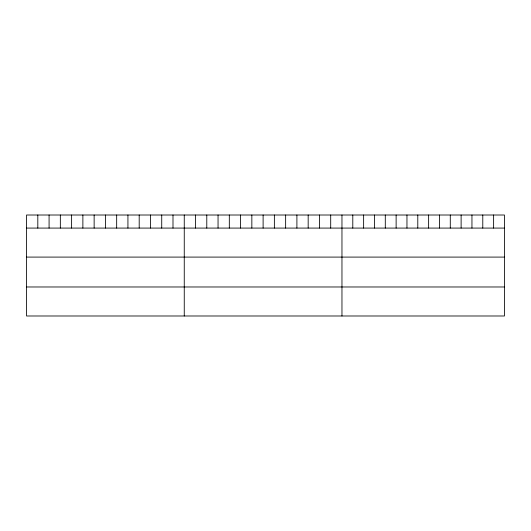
<?xml version="1.0" encoding="UTF-8"?>
<svg xmlns="http://www.w3.org/2000/svg" width="531" height="531" viewBox="0 0 531 531"><rect width="100%" height="100%" fill="white"/><g stroke="black" fill="none" stroke-linecap="round" stroke-linejoin="round"><path stroke-width="0.8" d="M504.45 228.078L504.45 315.991L26.55 315.991L26.55 215.009L504.45 215.009L504.45 228.078L26.55 228.078M26.55 257.09L504.45 257.09M26.55 286.979L504.45 286.979M493.618 215.009L493.618 228.078M482.785 215.009L482.785 228.078M471.953 215.009L471.953 228.078M461.12 215.009L461.12 228.078M450.288 215.009L450.288 228.078M439.456 215.009L439.456 228.078M428.623 215.009L428.623 228.078M417.791 215.009L417.791 228.078M406.958 215.009L406.958 228.078M396.126 215.009L396.126 228.078M385.294 215.009L385.294 228.078M374.461 215.009L374.461 228.078M363.629 215.009L363.629 228.078M352.796 215.009L352.796 228.078M341.964 215.009L341.964 315.991M330.7 215.009L330.7 228.078M319.436 215.009L319.436 228.078M308.172 215.009L308.172 228.078M296.902 215.009L296.902 228.078M285.638 215.009L285.638 228.078M274.374 215.009L274.374 228.078M263.11 215.009L263.11 228.078M251.847 215.009L251.847 228.078M240.583 215.009L240.583 228.078M229.319 215.009L229.319 228.078M218.049 215.009L218.049 228.078M206.785 215.009L206.785 228.078M195.521 215.009L195.521 228.078M184.257 215.009L184.257 315.991M172.993 215.009L172.993 228.078M161.729 215.009L161.729 228.078M150.465 215.009L150.465 228.078M139.195 215.009L139.195 228.078M127.931 215.009L127.931 228.078M116.667 215.009L116.667 228.078M105.403 215.009L105.403 228.078M94.14 215.009L94.14 228.078M82.876 215.009L82.876 228.078M71.612 215.009L71.612 228.078M60.342 215.009L60.342 228.078M49.078 215.009L49.078 228.078M37.814 215.009L37.814 228.078"/></g></svg>
